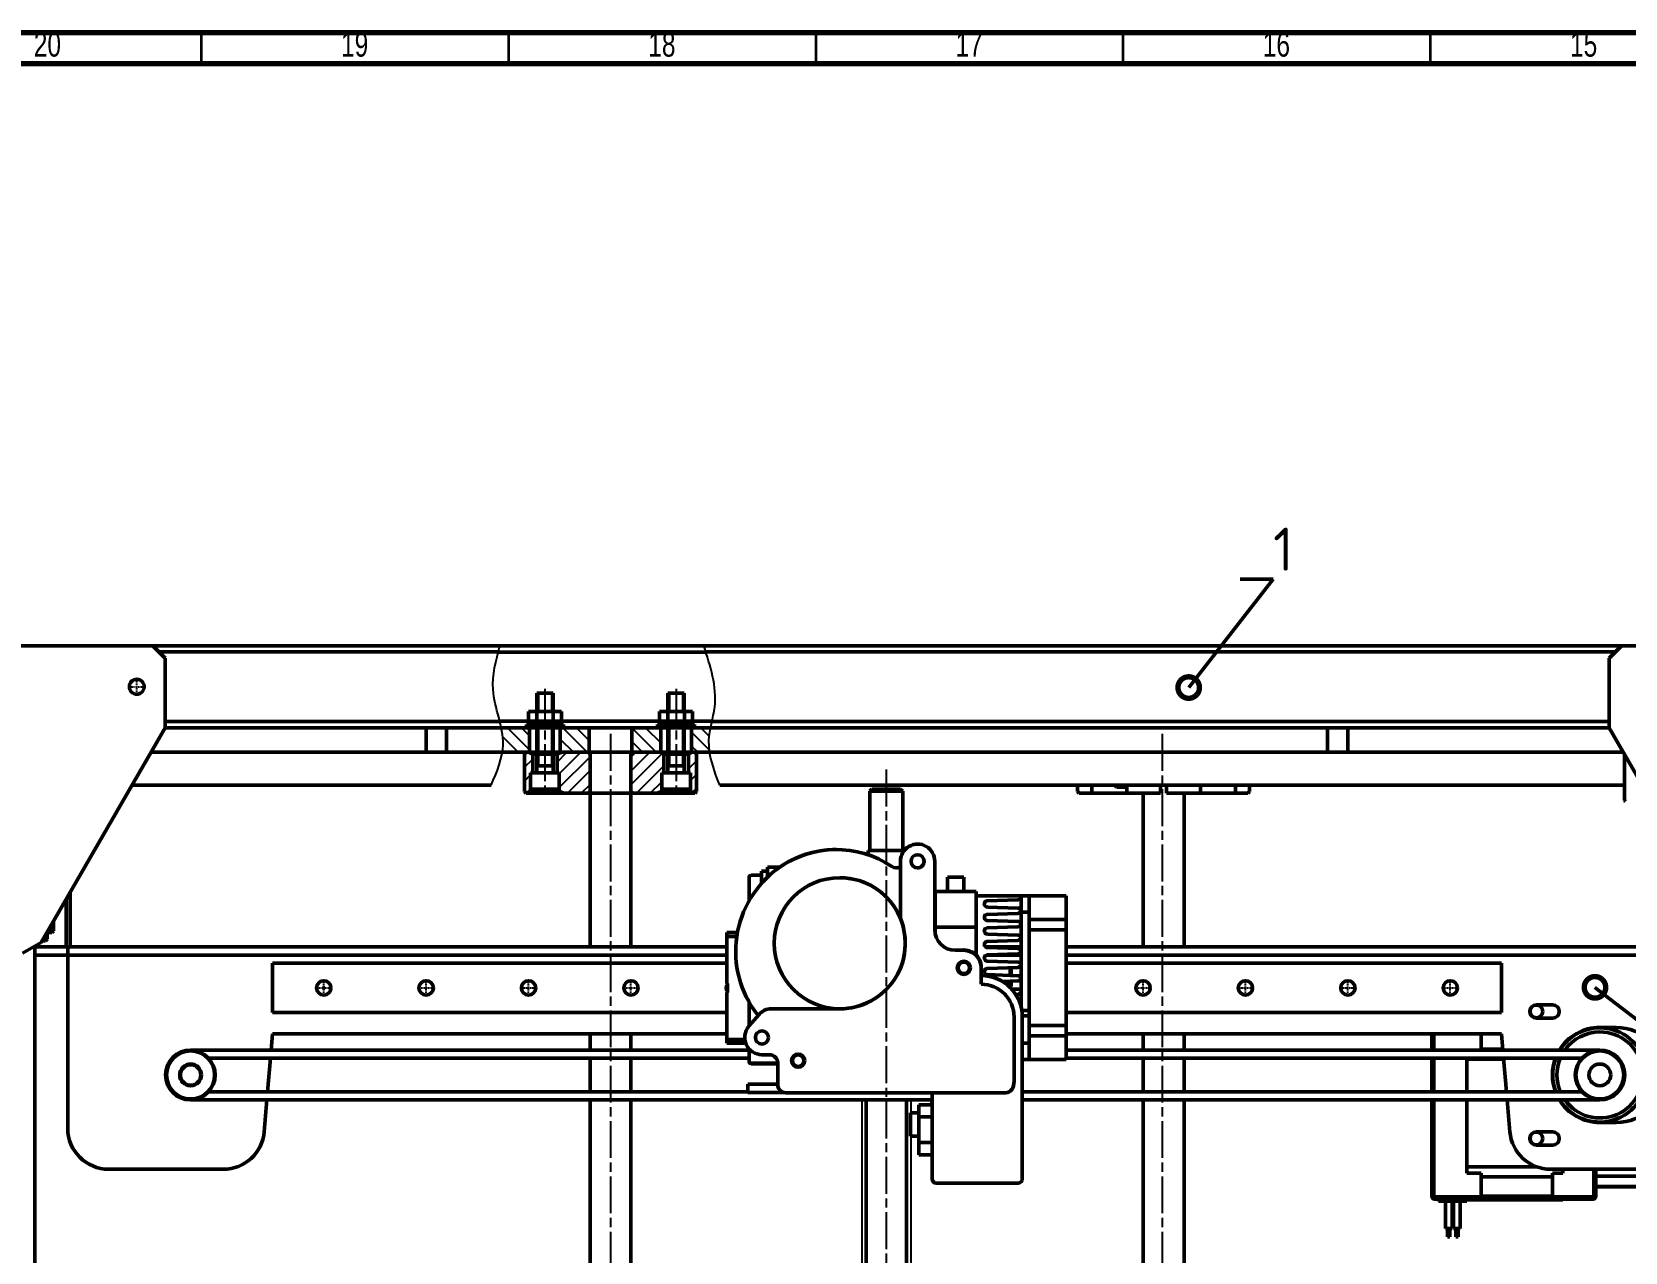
# Model space of a CAD drawing. Header units: millimetres. Extents: x -1615 to 4166, y 5 to 3174.
# Drawn here: x 221.9 to 481.2, y 2192.7 to 2391.3 of the extents above; entities that cross this region are included whole.
import ezdxf
from ezdxf import colors
from ezdxf.entities.mleader import LeaderData, LeaderLine
from ezdxf.math import Vec2, Vec3

# ---------------------------------------------------------------- set-up
doc = ezdxf.new("R2010")
doc.units = ezdxf.units.MM
doc.header["$LTSCALE"] = 0.25
doc.header["$PDSIZE"] = -1
for name, pattern in [('ACAD_ISO08W100', [36, 24, -3, 6, -3]), ('AM_ISO08W050', [18, 12, -1.5, 3, -1.5]), ('CENTER2', [1.125, 0.75, -0.125, 0.125, -0.125])]:
    doc.linetypes.add(name, pattern=pattern)
doc.layers.get('0').update_dxf_attribs({"lineweight": 50})
for name, color, linetype, lineweight in [('AM_7', 4, 'AM_ISO08W050', 25), ('duong tam', 2, 'ACAD_ISO08W100', 25), ('Hatch', 5, 'Continuous', 25), ('Net dam', 7, 'Continuous', 50), ('net manh', 3, 'Continuous', 25)]:
    doc.layers.add(name, color=color, linetype=linetype, lineweight=lineweight)
doc.styles.add('SLDTEXTSTYLE1', font='TXT', dxfattribs={"width": 0.75})
doc.styles.add('tieng viet', font='')
doc.styles.get('tieng viet').set_extended_font_data('TCVN 7284')

# ---------------------------------------------------------------- blocks, each defined once
blk = doc.blocks.new('_DotSmall')
at = {"color": 0, "linetype": 'ByBlock', "const_width": 0.5}
blk.add_lwpolyline([(-0.0625, 0, 1), (0.0625, 0, 1)], format="xyb", close=True, dxfattribs=at)
blk = doc.blocks.new('*U1199')
at = {"layer": 'AM_7', "color": 0, "linetype": 'CENTER2', "transparency": 16777216}
for p, q in [((-1.29, 0), (-0.23, 0)), ((0, 0.23), (0, 1.29)), ((0.23, 0), (1.29, 0)), ((0, -1.29), (0, -0.23))]:
    blk.add_line(p, q, dxfattribs=at)
at = {"layer": 'AM_7', "color": 0, "linetype": 'Continuous', "transparency": 16777216}
for p, q in [((-0.12, 0), (0.12, 0)), ((0, -0.12), (0, 0.12))]:
    blk.add_line(p, q, dxfattribs=at)
blk = doc.blocks.new('*U1200')
at = {"layer": 'AM_7', "color": 0, "linetype": 'CENTER2', "transparency": 16777216}
for p, q in [((-1.29, 0), (-0.23, 0)), ((0, 0.23), (0, 1.29)), ((0.23, 0), (1.29, 0)), ((0, -1.29), (0, -0.23))]:
    blk.add_line(p, q, dxfattribs=at)
at = {"layer": 'AM_7', "color": 0, "linetype": 'Continuous', "transparency": 16777216}
for p, q in [((-0.12, 0), (0.12, 0)), ((0, -0.12), (0, 0.12))]:
    blk.add_line(p, q, dxfattribs=at)
blk = doc.blocks.new('*U1201')
at = {"layer": 'AM_7', "color": 0, "linetype": 'CENTER2', "transparency": 16777216}
for p, q in [((-1.29, 0), (-0.23, 0)), ((0, 0.23), (0, 1.29)), ((0.23, 0), (1.29, 0)), ((0, -1.29), (0, -0.23))]:
    blk.add_line(p, q, dxfattribs=at)
at = {"layer": 'AM_7', "color": 0, "linetype": 'Continuous', "transparency": 16777216}
for p, q in [((-0.12, 0), (0.12, 0)), ((0, -0.12), (0, 0.12))]:
    blk.add_line(p, q, dxfattribs=at)
blk = doc.blocks.new('*U1202')
at = {"layer": 'AM_7', "color": 0, "linetype": 'CENTER2', "transparency": 16777216}
for p, q in [((-1.29, 0), (-0.23, 0)), ((0, 0.23), (0, 1.29)), ((0.23, 0), (1.29, 0)), ((0, -1.29), (0, -0.23))]:
    blk.add_line(p, q, dxfattribs=at)
at = {"layer": 'AM_7', "color": 0, "linetype": 'Continuous', "transparency": 16777216}
for p, q in [((-0.12, 0), (0.12, 0)), ((0, -0.12), (0, 0.12))]:
    blk.add_line(p, q, dxfattribs=at)
blk = doc.blocks.new('*U1203')
at = {"layer": 'AM_7', "color": 0, "linetype": 'CENTER2', "transparency": 16777216}
for p, q in [((-1.29, 0), (-0.23, 0)), ((0, 0.23), (0, 1.29)), ((0.23, 0), (1.29, 0)), ((0, -1.29), (0, -0.23))]:
    blk.add_line(p, q, dxfattribs=at)
at = {"layer": 'AM_7', "color": 0, "linetype": 'Continuous', "transparency": 16777216}
for p, q in [((-0.12, 0), (0.12, 0)), ((0, -0.12), (0, 0.12))]:
    blk.add_line(p, q, dxfattribs=at)
blk = doc.blocks.new('*U1204')
at = {"layer": 'AM_7', "color": 0, "linetype": 'CENTER2', "transparency": 16777216}
for p, q in [((-1.29, 0), (-0.23, 0)), ((0, 0.23), (0, 1.29)), ((0.23, 0), (1.29, 0)), ((0, -1.29), (0, -0.23))]:
    blk.add_line(p, q, dxfattribs=at)
at = {"layer": 'AM_7', "color": 0, "linetype": 'Continuous', "transparency": 16777216}
for p, q in [((-0.12, 0), (0.12, 0)), ((0, -0.12), (0, 0.12))]:
    blk.add_line(p, q, dxfattribs=at)
blk = doc.blocks.new('*U1205')
at = {"layer": 'AM_7', "color": 0, "linetype": 'CENTER2', "transparency": 16777216}
for p, q in [((-1.29, 0), (-0.23, 0)), ((0, 0.23), (0, 1.29)), ((0.23, 0), (1.29, 0)), ((0, -1.29), (0, -0.23))]:
    blk.add_line(p, q, dxfattribs=at)
at = {"layer": 'AM_7', "color": 0, "linetype": 'Continuous', "transparency": 16777216}
for p, q in [((-0.12, 0), (0.12, 0)), ((0, -0.12), (0, 0.12))]:
    blk.add_line(p, q, dxfattribs=at)
blk = doc.blocks.new('*U1206')
at = {"layer": 'AM_7', "color": 0, "linetype": 'CENTER2', "transparency": 16777216}
for p, q in [((-1.29, 0), (-0.23, 0)), ((0, 0.23), (0, 1.29)), ((0.23, 0), (1.29, 0)), ((0, -1.29), (0, -0.23))]:
    blk.add_line(p, q, dxfattribs=at)
at = {"layer": 'AM_7', "color": 0, "linetype": 'Continuous', "transparency": 16777216}
for p, q in [((-0.12, 0), (0.12, 0)), ((0, -0.12), (0, 0.12))]:
    blk.add_line(p, q, dxfattribs=at)
blk = doc.blocks.new('*U1209')
at = {"layer": 'AM_7', "color": 0, "linetype": 'CENTER2', "transparency": 16777216}
for p, q in [((-1.33, 0), (-0.24, 0)), ((0, 0.24), (0, 1.33)), ((0.24, 0), (1.33, 0)), ((0, -1.33), (0, -0.24))]:
    blk.add_line(p, q, dxfattribs=at)
at = {"layer": 'AM_7', "color": 0, "linetype": 'Continuous', "transparency": 16777216}
for p, q in [((-0.12, 0), (0.12, 0)), ((0, -0.12), (0, 0.12))]:
    blk.add_line(p, q, dxfattribs=at)

msp = doc.modelspace()

# ---------------------------------------------------------------- hatches: boundary and pattern name
at = {"layer": 'Hatch'}
h = msp.add_hatch(dxfattribs=at)
h.set_pattern_fill('ANSI31', color=256, scale=0.5, angle=90)
edge = h.paths.add_edge_path()
edge.add_line((302.891, 2278.034), (298.276, 2278.034))
edge.add_spline(control_points=[(298.276, 2278.034), (298.468, 2277.111), (298.653, 2275.772), (298.519, 2274.448), (298.452, 2274.034)], knot_values=[5.5729546, 5.5729546, 5.5729546, 5.5729546, 8.3941471, 9.6826709, 9.6826709, 9.6826709, 9.6826709], degree=3, periodic=0)
edge.add_line((298.452, 2274.034), (302.891, 2274.034))
edge.add_line((302.891, 2274.034), (302.891, 2278.034))
h.paths.add_polyline_path([(312.608, 2278.034), (307.891, 2278.034), (307.891, 2274.034), (312.608, 2274.034)])
h.paths.add_polyline_path([(324.225, 2278.034), (319.508, 2278.034), (319.508, 2274.034), (324.225, 2274.034)])
edge = h.paths.add_edge_path()
edge.add_spline(control_points=[(332.193, 2274.034), (332.097, 2274.663), (332.004, 2275.992), (332.22, 2277.33), (332.361, 2278.034)], knot_values=[5.5010629, 5.5010629, 5.5010629, 5.5010629, 7.4395897, 9.5812497, 9.5812497, 9.5812497, 9.5812497], degree=3, periodic=0)
edge.add_line((332.361, 2278.034), (329.225, 2278.034))
edge.add_line((329.225, 2278.034), (329.225, 2274.034))
edge.add_line((329.225, 2274.034), (332.193, 2274.034))
h = msp.add_hatch(dxfattribs=at)
h.set_pattern_fill('ANSI31', color=256, scale=0.5, angle=180)
h.set_pattern_definition([(225, (632.1162, 4541.4004), (1.122532, -1.122532), [])])
h.paths.add_polyline_path([(319.391, 2267.634), (319.658, 2267.367), (323.725, 2267.367), (324.391, 2267.692), (324.391, 2270.7), (324.725, 2270.7), (324.725, 2273.708), (324.058, 2274.034), (319.658, 2274.034), (319.391, 2273.767)])
h.paths.add_polyline_path([(328.725, 2270.7), (329.058, 2270.7), (329.058, 2267.692), (329.725, 2267.367), (329.791, 2267.367), (330.058, 2267.634), (330.058, 2273.767), (329.791, 2274.034), (329.391, 2274.034), (328.725, 2273.708)])
h.paths.add_polyline_path([(307.391, 2270.7), (307.725, 2270.7), (307.725, 2267.692), (308.391, 2267.367), (312.458, 2267.367), (312.725, 2267.634), (312.725, 2273.767), (312.458, 2274.034), (308.058, 2274.034), (307.391, 2273.708)])
h.paths.add_polyline_path([(302.058, 2267.634), (302.325, 2267.367), (302.391, 2267.367), (303.058, 2267.692), (303.058, 2270.7), (303.391, 2270.7), (303.391, 2273.708), (302.725, 2274.034), (302.325, 2274.034), (302.058, 2273.767)])

# ---------------------------------------------------------------- linework, layer by layer
at = {"color": 7, "linetype": 'Continuous', "lineweight": 70}
for p, q in [((15.001, 2391.131), (1184.001, 2391.131)), ((20.001, 2386.131), (1179.001, 2386.131))]:
    msp.add_line(p, q, dxfattribs=at)
at = {"color": 7, "linetype": 'Continuous', "lineweight": 35}
for p, q in [((249.501, 2386.131), (249.501, 2391.131)), ((299.501, 2386.131), (299.501, 2391.131)), ((349.501, 2386.131), (349.501, 2391.131)), ((399.501, 2386.131), (399.501, 2391.131)), ((449.501, 2386.131), (449.501, 2391.131))]:
    msp.add_line(p, q, dxfattribs=at)
at = {"color": 7, "linetype": 'Continuous', "lineweight": 25}
for p, q in [((306.725, 2278.034), (304.058, 2278.034)), ((304.058, 2271.767), (304.058, 2273.1)), ((306.725, 2271.867), (304.058, 2271.867)), ((306.725, 2273.1), (306.725, 2271.767)), ((303.058, 2270.7), (303.891, 2270.7)), ((306.891, 2270.7), (303.891, 2270.7)), ((325.225, 2270.7), (328.225, 2270.7)), ((329.058, 2270.7), (328.225, 2270.7))]:
    msp.add_line(p, q, dxfattribs=at)
at = {"layer": 'duong tam'}
for p, q in [((305.391, 2284.358), (305.391, 2266.758)), ((326.725, 2284.358), (326.725, 2266.758)), ((316.058, 2277.034), (316.058, 2079.034)), ((405.817, 2277.034), (405.817, 2079.034)), ((360.938, 2271.214), (360.938, 2078.854))]:
    msp.add_line(p, q, dxfattribs=at)
at = {"layer": 'Net dam'}
for p, q in [((241.561, 2291.367), (211.058, 2291.367)), ((243.561, 2289.367), (241.561, 2291.367)), ((298.053, 2291.367), (241.561, 2291.367)), ((297.787, 2290.367), (242.561, 2290.367)), ((297.77, 2290.3), (331.591, 2290.3)), ((298.053, 2291.367), (331.248, 2291.367)), ((480.555, 2291.367), (331.248, 2291.367)), ((479.555, 2290.367), (331.57, 2290.367)), ((480.555, 2291.367), (478.555, 2289.367)), ((480.555, 2291.367), (511.058, 2291.367)), ((243.561, 2278.034), (243.561, 2289.367)), ((478.555, 2278.034), (478.555, 2289.367)), ((304.058, 2280.703), (304.058, 2283.637)), ((304.058, 2283.637), (306.725, 2283.637)), ((306.725, 2280.703), (306.725, 2283.637)), ((325.391, 2280.703), (325.391, 2283.637)), ((328.058, 2283.637), (325.391, 2283.637)), ((328.058, 2280.703), (328.058, 2283.637)), ((298.029, 2279.1), (332.588, 2279.1)), ((302.696, 2280.7), (308.086, 2280.7)), ((302.696, 2280.7), (302.696, 2278.567)), ((304.044, 2280.7), (304.044, 2278.567)), ((306.739, 2280.7), (306.739, 2278.567)), ((308.086, 2280.7), (308.086, 2278.567)), ((308.086, 2280.28), (308.086, 2278.987)), ((329.42, 2280.7), (324.03, 2280.7)), ((324.03, 2280.7), (324.03, 2278.567)), ((324.03, 2280.28), (324.03, 2278.987)), ((325.377, 2280.7), (325.377, 2278.567)), ((328.072, 2280.7), (328.072, 2278.567)), ((329.42, 2280.7), (329.42, 2278.567)), ((223.391, 2243.099), (243.561, 2278.034)), ((298.046, 2279.034), (243.561, 2279.034)), ((298.276, 2278.034), (243.561, 2278.034)), ((286.058, 2274.034), (286.058, 2278.034)), ((289.391, 2278.034), (289.391, 2274.034)), ((302.891, 2278.034), (298.276, 2278.034)), ((302.391, 2278.567), (308.391, 2278.567)), ((302.391, 2278.034), (302.391, 2278.567)), ((302.891, 2278.034), (302.891, 2274.034)), ((302.891, 2278.034), (307.891, 2278.034)), ((303.425, 2278.567), (307.358, 2278.567)), ((304.058, 2270.7), (304.058, 2278.034)), ((306.725, 2270.7), (306.725, 2278.034)), ((307.891, 2274.034), (307.891, 2278.034)), ((312.608, 2278.034), (307.891, 2278.034)), ((308.391, 2278.034), (308.391, 2278.567)), ((312.608, 2278.034), (312.608, 2274.034)), ((312.608, 2278.034), (313.716, 2278.034)), ((313.716, 2278.034), (318.4, 2278.034)), ((318.4, 2278.034), (319.508, 2278.034)), ((319.508, 2274.034), (319.508, 2278.034)), ((324.225, 2278.034), (319.508, 2278.034)), ((329.725, 2278.567), (323.725, 2278.567)), ((323.725, 2278.034), (323.725, 2278.567)), ((324.225, 2278.034), (324.225, 2274.034)), ((324.225, 2278.034), (329.225, 2278.034)), ((328.691, 2278.567), (324.758, 2278.567)), ((325.391, 2270.7), (325.391, 2278.034)), ((328.058, 2270.7), (328.058, 2278.034)), ((329.225, 2274.034), (329.225, 2278.034)), ((332.361, 2278.034), (329.225, 2278.034)), ((329.725, 2278.034), (329.725, 2278.567)), ((478.555, 2278.034), (332.361, 2278.034)), ((478.555, 2279.034), (332.573, 2279.034)), ((432.725, 2274.034), (432.725, 2278.034)), ((436.058, 2278.034), (436.058, 2274.034)), ((498.725, 2243.099), (478.555, 2278.034)), ((298.452, 2274.034), (241.252, 2274.034)), ((289.391, 2274.034), (286.058, 2274.034)), ((298.452, 2274.034), (289.391, 2274.034)), ((302.891, 2274.034), (298.452, 2274.034)), ((302.058, 2273.767), (302.325, 2274.034)), ((302.725, 2274.034), (302.325, 2274.034)), ((302.725, 2274.034), (303.391, 2273.708)), ((302.725, 2274.034), (308.058, 2274.034)), ((307.391, 2273.708), (308.058, 2274.034)), ((312.458, 2274.034), (308.058, 2274.034)), ((312.458, 2274.034), (312.725, 2273.767)), ((312.458, 2274.034), (312.725, 2274.034)), ((312.725, 2274.034), (312.725, 2242.367)), ((312.725, 2274.034), (319.391, 2274.034)), ((319.391, 2242.367), (319.391, 2274.034)), ((319.391, 2273.767), (319.658, 2274.034)), ((319.391, 2274.034), (319.658, 2274.034)), ((324.058, 2274.034), (319.658, 2274.034)), ((324.058, 2274.034), (324.725, 2273.708)), ((324.058, 2274.034), (329.391, 2274.034)), ((328.725, 2273.708), (329.391, 2274.034)), ((332.193, 2274.034), (329.225, 2274.034)), ((329.791, 2274.034), (329.391, 2274.034)), ((329.791, 2274.034), (330.058, 2273.767)), ((480.865, 2274.034), (332.193, 2274.034)), ((400.325, 2274.034), (332.193, 2274.034)), ((400.325, 2274.034), (405.558, 2274.034)), ((406.558, 2274.034), (405.558, 2274.034)), ((406.558, 2274.034), (411.791, 2274.034)), ((432.725, 2274.034), (411.791, 2274.034)), ((436.058, 2274.034), (432.725, 2274.034)), ((302.058, 2267.634), (302.058, 2273.767)), ((303.391, 2270.7), (303.391, 2273.708)), ((307.391, 2273.708), (303.391, 2273.708)), ((304.058, 2271.856), (306.725, 2271.856)), ((306.725, 2273.708), (307.391, 2273.708)), ((307.391, 2273.708), (307.391, 2270.7)), ((307.391, 2270.7), (307.391, 2273.708)), ((312.725, 2267.634), (312.725, 2273.767)), ((319.391, 2273.767), (319.391, 2267.634)), ((324.725, 2270.7), (324.725, 2273.708)), ((328.725, 2273.708), (324.725, 2273.708)), ((328.058, 2271.856), (325.391, 2271.856)), ((328.725, 2273.708), (328.725, 2270.7)), ((330.058, 2273.767), (330.058, 2267.634)), ((481.058, 2273.698), (481.058, 2266.2)), ((303.058, 2270.7), (303.391, 2270.7)), ((303.058, 2267.692), (303.058, 2270.7)), ((303.391, 2270.7), (303.058, 2270.7)), ((307.725, 2270.7), (303.058, 2270.7)), ((303.058, 2268.3), (303.058, 2270.7)), ((307.725, 2270.7), (303.058, 2270.7)), ((303.391, 2270.7), (307.391, 2270.7)), ((304.058, 2270.7), (303.391, 2270.7)), ((303.891, 2270.7), (306.891, 2270.7)), ((306.438, 2270.7), (304.344, 2270.7)), ((307.391, 2270.7), (306.725, 2270.7)), ((307.391, 2270.7), (307.725, 2270.7)), ((307.725, 2270.7), (307.391, 2270.7)), ((307.725, 2270.7), (307.725, 2267.692)), ((307.725, 2268.3), (307.725, 2270.7)), ((324.391, 2270.7), (324.725, 2270.7)), ((324.391, 2267.692), (324.391, 2270.7)), ((324.725, 2270.7), (324.391, 2270.7)), ((324.391, 2270.7), (324.725, 2270.7)), ((324.391, 2270.7), (329.058, 2270.7)), ((324.391, 2268.3), (324.391, 2270.7)), ((324.391, 2270.7), (329.058, 2270.7)), ((324.725, 2270.7), (328.725, 2270.7)), ((328.725, 2270.7), (324.725, 2270.7)), ((324.725, 2270.7), (325.391, 2270.7)), ((328.225, 2270.7), (325.225, 2270.7)), ((325.678, 2270.7), (327.772, 2270.7)), ((328.058, 2270.7), (328.725, 2270.7)), ((328.725, 2270.7), (329.058, 2270.7)), ((329.058, 2270.7), (328.725, 2270.7)), ((328.725, 2270.7), (329.058, 2270.7)), ((329.058, 2270.7), (329.058, 2267.692)), ((329.058, 2268.3), (329.058, 2270.7)), ((238.172, 2268.7), (296.625, 2268.7)), ((302.325, 2267.367), (302.058, 2267.634)), ((302.391, 2267.367), (302.325, 2267.367)), ((303.058, 2267.692), (302.391, 2267.367)), ((307.891, 2267.367), (302.391, 2267.367)), ((303.058, 2267.692), (307.725, 2267.692)), ((303.325, 2268.034), (307.458, 2268.034)), ((308.391, 2267.367), (307.725, 2267.692)), ((307.891, 2267.367), (312.608, 2267.367)), ((312.458, 2267.367), (308.391, 2267.367)), ((312.725, 2267.634), (312.458, 2267.367)), ((312.725, 2267.367), (312.608, 2267.367)), ((312.725, 2267.367), (319.391, 2267.367)), ((319.658, 2267.367), (319.391, 2267.634)), ((319.508, 2267.367), (319.391, 2267.367)), ((319.508, 2267.367), (324.225, 2267.367)), ((323.725, 2267.367), (319.658, 2267.367)), ((324.391, 2267.692), (323.725, 2267.367)), ((329.725, 2267.367), (324.225, 2267.367)), ((324.391, 2267.692), (329.058, 2267.692)), ((328.791, 2268.034), (324.658, 2268.034)), ((329.725, 2267.367), (329.058, 2267.692)), ((329.791, 2267.367), (329.725, 2267.367)), ((330.058, 2267.634), (329.791, 2267.367)), ((333.842, 2268.7), (481.058, 2268.7)), ((358.604, 2268.034), (358.271, 2267.7)), ((358.604, 2268.034), (358.271, 2267.7)), ((358.271, 2267.7), (358.271, 2258.2)), ((363.604, 2267.7), (358.271, 2267.7)), ((358.271, 2267.7), (358.271, 2258.2)), ((363.604, 2267.7), (358.271, 2267.7)), ((358.604, 2268.034), (363.271, 2268.034)), ((358.604, 2268.034), (363.271, 2268.034)), ((363.604, 2267.7), (363.271, 2268.034)), ((363.604, 2267.7), (363.271, 2268.034)), ((363.604, 2258.2), (363.604, 2267.7)), ((363.604, 2258.2), (363.604, 2267.7)), ((392.058, 2268.7), (392.058, 2267.634)), ((392.058, 2267.634), (392.325, 2267.367)), ((394.454, 2267.367), (392.325, 2267.367)), ((394.372, 2267.367), (394.372, 2268.7)), ((400.058, 2267.367), (394.454, 2267.367)), ((398.191, 2268.634), (398.191, 2268.7)), ((398.458, 2268.7), (398.458, 2268.367)), ((398.458, 2268.367), (400.058, 2268.367)), ((400.058, 2267.367), (400.058, 2268.7)), ((405.558, 2267.367), (400.058, 2267.367)), ((402.725, 2267.367), (402.725, 2242.367)), ((405.558, 2268.7), (405.558, 2267.367)), ((406.558, 2267.367), (406.558, 2268.7)), ((412.058, 2267.367), (406.558, 2267.367)), ((409.391, 2242.367), (409.391, 2267.367)), ((412.058, 2268.7), (412.058, 2267.367)), ((417.663, 2267.367), (412.058, 2267.367)), ((419.791, 2267.367), (417.663, 2267.367)), ((417.744, 2267.367), (417.744, 2268.7)), ((419.791, 2267.367), (420.058, 2267.634)), ((420.058, 2267.634), (420.058, 2268.7)), ((481.058, 2266.2), (481.225, 2266.034)), ((366.031, 2259.1), (366.031, 2259.1)), ((352.816, 2258.214), (352.815, 2258.214)), ((357.965, 2258.034), (357.965, 2257.372)), ((357.965, 2258.034), (363.771, 2258.034)), ((357.965, 2257.819), (357.965, 2257.656)), ((363.231, 2256.301), (363.231, 2247.019)), ((363.232, 2247.019), (363.232, 2256.301)), ((363.771, 2258.034), (363.771, 2257.953)), ((368.831, 2256.301), (368.831, 2245.15)), ((338.61, 2251.034), (338.61, 2253.7)), ((338.943, 2254.034), (340.61, 2254.034)), ((340.61, 2254.7), (340.61, 2252.673)), ((341.61, 2254.7), (340.61, 2254.7)), ((340.61, 2253.7), (340.61, 2252.673)), ((343.65, 2255.367), (341.61, 2255.367)), ((341.61, 2255.367), (341.61, 2254.7)), ((341.61, 2253.711), (341.61, 2254.7)), ((343.386, 2255.181), (343.385, 2255.181)), ((370.876, 2253.7), (370.876, 2251.367)), ((373.543, 2253.7), (370.876, 2253.7)), ((373.543, 2251.367), (373.543, 2253.7)), ((227.78, 2250.7), (228.122, 2250.7)), ((228.122, 2251.293), (228.122, 2250.7)), ((228.122, 2250.7), (228.122, 2242.367)), ((338.61, 2249.873), (338.61, 2251.034)), ((368.876, 2251.167), (368.831, 2251.167)), ((375.543, 2251.367), (368.876, 2251.367)), ((368.876, 2251.054), (368.876, 2251.367)), ((368.876, 2251.054), (368.876, 2248.167)), ((375.543, 2250.7), (375.543, 2251.367)), ((382.743, 2250.7), (375.543, 2250.7)), ((375.543, 2249.808), (375.543, 2250.7)), ((384.205, 2250.7), (382.872, 2250.7)), ((382.872, 2250.601), (382.872, 2250.7)), ((390.205, 2250.7), (384.205, 2250.7)), ((384.205, 2248.034), (384.205, 2250.7)), ((390.205, 2246.852), (390.205, 2250.7)), ((227.455, 2242.367), (227.455, 2250.138)), ((368.876, 2248.167), (368.831, 2248.167)), ((368.876, 2248.167), (368.876, 2244.602)), ((375.543, 2245.604), (375.543, 2249.808)), ((377.378, 2249.86), (382.342, 2250.034)), ((382.349, 2248.687), (377.385, 2248.86)), ((382.872, 2248.034), (382.872, 2250.5)), ((382.872, 2248.034), (384.205, 2248.034)), ((382.872, 2232.627), (382.872, 2248.034)), ((384.205, 2247.7), (384.205, 2248.034)), ((225.125, 2244.7), (225.125, 2246.101)), ((225.391, 2246.563), (225.391, 2244.967)), ((363.231, 2247.019), (363.232, 2247.019)), ((368.876, 2245.604), (375.543, 2245.604)), ((375.543, 2241.069), (375.543, 2245.592)), ((377.378, 2247.66), (382.342, 2247.834)), ((377.378, 2245.46), (382.342, 2245.634)), ((382.349, 2246.487), (377.385, 2246.66)), ((384.205, 2232.04), (384.205, 2247.7)), ((384.205, 2246.852), (390.205, 2246.852)), ((390.205, 2245.163), (390.205, 2246.852)), ((220.391, 2241.367), (223.391, 2243.099)), ((224.131, 2243.367), (223.546, 2243.367)), ((223.696, 2243.627), (224.391, 2243.627)), ((224.131, 2243.367), (224.391, 2243.627)), ((225.125, 2244.7), (224.316, 2244.7)), ((224.391, 2243.627), (224.391, 2244.7)), ((225.391, 2244.967), (225.125, 2244.7)), ((334.971, 2244.7), (336.716, 2244.7)), ((334.971, 2244.7), (334.971, 2244.08)), ((336.612, 2244.08), (334.971, 2244.08)), ((334.971, 2244.08), (334.971, 2236.429)), ((377.378, 2243.26), (382.342, 2243.434)), ((382.349, 2244.287), (377.385, 2244.46)), ((390.205, 2245.163), (384.205, 2245.163)), ((390.205, 2245.163), (390.205, 2244.313)), ((390.205, 2230.421), (390.205, 2244.313)), ((222.391, 2078.034), (222.391, 2242.522)), ((222.391, 2242.367), (227.455, 2242.367)), ((227.725, 2242.367), (222.391, 2242.367)), ((227.725, 2241.034), (222.391, 2241.034)), ((228.122, 2242.367), (227.725, 2242.367)), ((227.725, 2241.034), (227.725, 2242.367)), ((227.725, 2212.869), (227.725, 2241.034)), ((227.725, 2241.034), (334.971, 2241.034)), ((228.122, 2242.367), (334.971, 2242.367)), ((372.164, 2241.817), (373.548, 2241.817)), ((373.548, 2241.884), (373.548, 2241.884)), ((377.068, 2242.367), (382.872, 2242.367)), ((377.215, 2241.034), (382.872, 2241.034)), ((377.378, 2241.06), (382.342, 2241.234)), ((382.349, 2242.087), (377.385, 2242.26)), ((390.205, 2242.367), (494.058, 2242.367)), ((390.205, 2241.034), (494.391, 2241.034)), ((261.058, 2239.7), (334.971, 2239.7)), ((261.058, 2239.5), (261.058, 2239.7)), ((261.058, 2231.9), (261.058, 2239.5)), ((376.399, 2238.998), (376.399, 2239.034)), ((376.399, 2236.3), (376.399, 2238.967)), ((377.378, 2238.86), (382.342, 2239.034)), ((382.349, 2239.887), (377.385, 2240.06)), ((382.349, 2237.687), (377.385, 2237.86)), ((381.076, 2237.731), (381.076, 2238.989)), ((381.276, 2238.834), (381.119, 2238.991)), ((381.276, 2237.724), (381.276, 2238.834)), ((382.792, 2239.7), (382.872, 2239.7)), ((382.872, 2239.5), (382.872, 2239.5)), ((390.205, 2239.7), (461.058, 2239.7)), ((461.058, 2239.7), (461.058, 2239.5)), ((461.058, 2239.5), (461.058, 2231.9)), ((335.104, 2236.429), (334.971, 2236.429)), ((334.971, 2236.123), (334.971, 2235.277)), ((335.104, 2234.971), (335.104, 2236.429)), ((379.835, 2236.746), (382.342, 2236.834)), ((380.808, 2236.034), (381.076, 2236.034)), ((381.076, 2236.034), (381.076, 2236.789)), ((381.076, 2236.034), (381.21, 2236.034)), ((381.276, 2236.1), (381.276, 2236.796)), ((382.349, 2235.487), (381.327, 2235.523)), ((334.971, 2234.971), (334.971, 2227.321)), ((334.971, 2234.971), (335.104, 2234.971)), ((338.61, 2229.502), (338.61, 2233.394)), ((382.017, 2234.622), (382.342, 2234.634)), ((466.725, 2232.936), (469.391, 2232.936)), ((261.058, 2231.7), (261.058, 2231.9)), ((334.971, 2231.7), (261.058, 2231.7)), ((338.577, 2229.464), (340.225, 2231.375)), ((340.225, 2231.375), (338.577, 2229.464)), ((339.936, 2231.407), (339.937, 2231.407)), ((340.07, 2231.196), (339.936, 2231.407)), ((339.937, 2231.407), (340.071, 2231.196)), ((340.225, 2231.375), (340.225, 2231.375)), ((342.245, 2232.3), (353.365, 2232.3)), ((342.245, 2232.3), (342.245, 2232.3)), ((381.732, 2230.967), (381.732, 2221.186)), ((382.989, 2232.04), (384.205, 2232.04)), ((384.205, 2231.142), (383.064, 2231.142)), ((383.065, 2231.034), (383.065, 2214.555)), ((384.205, 2232.127), (384.205, 2231.142)), ((384.205, 2227.034), (384.205, 2231.142)), ((461.058, 2231.7), (390.205, 2231.7)), ((390.205, 2230.421), (390.205, 2229.571)), ((461.058, 2231.9), (461.058, 2231.7)), ((466.725, 2230.802), (469.391, 2230.802)), ((260.836, 2225.597), (261.058, 2228.202)), ((261.058, 2228.202), (334.971, 2228.202)), ((312.725, 2228.202), (312.725, 2225.597)), ((319.391, 2225.597), (319.391, 2228.202)), ((334.971, 2227.321), (337.916, 2227.321)), ((334.971, 2227.321), (334.971, 2226.7)), ((338.577, 2229.464), (338.577, 2229.464)), ((390.205, 2229.571), (384.205, 2229.571)), ((384.205, 2227.882), (390.205, 2227.882)), ((390.205, 2227.882), (390.205, 2229.571)), ((390.205, 2228.202), (461.058, 2228.202)), ((390.205, 2224.034), (390.205, 2227.882)), ((402.725, 2228.202), (402.725, 2225.597)), ((409.391, 2225.597), (409.391, 2228.202)), ((449.725, 2226.965), (449.725, 2228.202)), ((450.058, 2228.202), (450.058, 2227.201)), ((457.725, 2227.201), (457.725, 2228.202)), ((461.281, 2225.597), (461.058, 2228.202)), ((479.725, 2229.269), (477.058, 2229.269)), ((247.725, 2225.597), (338.61, 2225.597)), ((247.725, 2225.597), (247.725, 2225.536)), ((338.059, 2226.7), (334.971, 2226.7)), ((338.61, 2223.7), (338.61, 2225.77)), ((341.933, 2224.836), (340.698, 2224.836)), ((340.698, 2224.836), (340.698, 2224.836)), ((383.065, 2226.7), (384.205, 2226.7)), ((384.205, 2227.034), (384.205, 2226.7)), ((384.205, 2224.034), (384.205, 2226.7)), ((390.205, 2225.597), (477.058, 2225.597)), ((449.725, 2226.258), (449.725, 2226.965)), ((449.725, 2225.597), (449.725, 2226.258)), ((450.058, 2226.258), (449.725, 2226.258)), ((450.058, 2227.201), (450.058, 2226.258)), ((450.058, 2226.258), (450.058, 2225.597)), ((457.725, 2227.201), (457.725, 2226.258)), ((457.725, 2225.597), (457.725, 2226.258)), ((457.725, 2225.719), (461.27, 2225.719)), ((477.058, 2225.597), (477.058, 2225.536)), ((250.65, 2224.264), (338.61, 2224.264)), ((260.256, 2218.808), (260.722, 2224.264)), ((312.725, 2224.264), (312.725, 2218.808)), ((319.391, 2218.808), (319.391, 2224.264)), ((338.943, 2223.392), (338.943, 2223.464)), ((338.943, 2223.464), (343.266, 2223.464)), ((338.943, 2223.367), (338.943, 2223.392)), ((338.943, 2223.367), (343.266, 2223.367)), ((343.265, 2223.034), (343.266, 2223.077)), ((343.265, 2223.034), (343.266, 2223.034)), ((343.265, 2220.034), (343.265, 2223.034)), ((343.266, 2220.634), (343.266, 2223.502)), ((343.266, 2223.502), (343.266, 2223.502)), ((343.266, 2223.502), (343.266, 2219.967)), ((343.266, 2220.034), (343.266, 2223.034)), ((383.065, 2224.034), (384.205, 2224.034)), ((384.205, 2224.034), (390.205, 2224.034)), ((390.205, 2224.264), (474.133, 2224.264)), ((402.725, 2224.264), (402.725, 2218.808)), ((409.391, 2218.808), (409.391, 2224.264)), ((449.725, 2218.808), (449.725, 2224.264)), ((450.058, 2224.264), (450.058, 2218.808)), ((455.391, 2224.098), (455.391, 2224.264)), ((455.391, 2224.098), (455.391, 2218.808)), ((461.408, 2224.098), (455.391, 2224.098)), ((461.86, 2218.808), (461.394, 2224.264)), ((480.36, 2223.793), (480.36, 2223.793)), ((343.266, 2220.034), (338.399, 2220.034)), ((338.399, 2220.034), (338.399, 2218.7)), ((343.266, 2220.634), (343.266, 2219.967)), ((343.266, 2219.967), (343.266, 2219.967)), ((381.732, 2221.186), (381.732, 2220.519)), ((247.725, 2217.474), (247.725, 2217.536)), ((368.361, 2217.474), (247.725, 2217.474)), ((249.957, 2218.217), (249.958, 2218.217)), ((338.399, 2218.808), (250.65, 2218.808)), ((259.701, 2212.302), (260.142, 2217.474)), ((312.725, 2217.474), (312.725, 2143.547)), ((319.391, 2143.547), (319.391, 2217.474)), ((344.183, 2218.7), (338.399, 2218.7)), ((344.599, 2218.634), (380.398, 2218.634)), ((357.674, 2217.474), (357.673, 2184.213)), ((364.203, 2217.474), (364.203, 2184.213)), ((368.398, 2217.75), (368.361, 2217.738)), ((368.361, 2216.7), (368.361, 2217.738)), ((368.398, 2214.555), (368.398, 2218.634)), ((474.133, 2218.808), (383.065, 2218.808)), ((477.058, 2217.474), (383.065, 2217.474)), ((402.725, 2217.474), (402.725, 2188.213)), ((409.391, 2188.213), (409.391, 2217.474)), ((449.725, 2204.429), (449.725, 2217.474)), ((450.058, 2217.474), (450.058, 2204.429)), ((455.391, 2217.474), (455.391, 2206.589)), ((462.416, 2212.302), (461.974, 2217.474)), ((477.058, 2217.474), (477.058, 2217.536)), ((366.21, 2215.4), (364.876, 2215.4)), ((364.876, 2215.4), (364.876, 2211.6)), ((368.398, 2216.7), (366.21, 2216.7)), ((366.21, 2216.7), (366.21, 2214.7)), ((366.21, 2214.7), (366.21, 2210.567)), ((366.21, 2214.7), (368.398, 2214.7)), ((368.398, 2210.312), (368.398, 2214.555)), ((466.725, 2212.269), (469.391, 2212.269)), ((479.725, 2213.802), (477.058, 2213.802)), ((364.876, 2211.6), (366.21, 2211.6)), ((366.21, 2210.567), (366.21, 2208.567)), ((368.398, 2210.567), (366.21, 2210.567)), ((368.398, 2204.614), (368.398, 2211.162)), ((368.398, 2206.371), (368.398, 2210.312)), ((383.065, 2210.312), (383.065, 2206.371)), ((466.725, 2210.136), (469.391, 2210.136)), ((366.21, 2208.567), (368.398, 2208.567)), ((455.391, 2205.866), (455.391, 2206.589)), ((455.391, 2206.589), (466.819, 2206.589)), ((234.391, 2206.202), (253.058, 2206.202)), ((368.398, 2204.614), (368.398, 2206.371)), ((368.398, 2204.614), (368.398, 2204.614)), ((382.398, 2203.947), (369.065, 2203.947)), ((369.065, 2203.947), (369.065, 2203.947)), ((449.725, 2203.722), (449.725, 2204.429)), ((450.058, 2204.429), (450.058, 2203.487)), ((455.391, 2205.583), (455.391, 2205.866)), ((457.725, 2205.583), (455.391, 2205.583)), ((457.725, 2204.429), (457.725, 2205.583)), ((469.325, 2204.968), (457.725, 2204.968)), ((457.725, 2204.429), (457.725, 2203.487)), ((487.725, 2206.202), (469.058, 2206.202)), ((469.325, 2204.429), (469.325, 2205.583)), ((469.325, 2205.583), (471.058, 2205.583)), ((469.325, 2203.487), (469.325, 2204.429)), ((471.058, 2206.202), (471.058, 2205.866)), ((471.058, 2205.583), (471.058, 2205.866)), ((476.058, 2204.429), (476.058, 2206.202)), ((476.058, 2203.487), (476.058, 2204.429)), ((476.391, 2204.429), (476.058, 2204.429)), ((476.391, 2206.202), (476.391, 2204.429)), ((476.391, 2205.051), (496.391, 2205.051)), ((476.391, 2204.429), (476.391, 2203.722)), ((449.725, 2201.97), (449.725, 2203.722)), ((449.725, 2201.677), (449.725, 2201.97)), ((450.058, 2203.487), (450.058, 2201.734)), ((450.058, 2201.734), (457.725, 2201.734)), ((450.058, 2201.734), (450.058, 2201.344)), ((457.725, 2201.344), (450.058, 2201.344)), ((450.811, 2201.344), (450.811, 2201.011)), ((455.391, 2201.244), (455.391, 2201.344)), ((457.725, 2203.487), (457.725, 2201.734)), ((457.725, 2201.793), (469.325, 2201.793)), ((457.725, 2201.734), (457.725, 2201.344)), ((469.325, 2203.487), (469.325, 2201.734)), ((469.325, 2201.734), (476.058, 2201.734)), ((469.325, 2201.344), (469.325, 2201.734)), ((476.058, 2201.344), (469.325, 2201.344)), ((471.058, 2201.344), (471.058, 2201.244)), ((476.058, 2201.734), (476.058, 2203.487)), ((476.058, 2201.344), (476.058, 2201.734)), ((476.391, 2203.722), (476.391, 2201.97)), ((476.391, 2203.365), (496.391, 2203.365)), ((476.391, 2203.324), (496.391, 2203.324)), ((476.391, 2201.97), (476.391, 2201.677)), ((450.811, 2201.011), (455.391, 2201.011)), ((451.926, 2201.011), (451.926, 2196.544)), ((453.003, 2196.544), (453.003, 2201.011)), ((453.26, 2201.011), (453.26, 2196.544)), ((454.336, 2196.544), (454.336, 2201.011)), ((455.391, 2201.244), (455.391, 2201.011)), ((471.058, 2201.244), (455.391, 2201.244)), ((453.003, 2196.544), (451.926, 2196.544)), ((452.278, 2196.544), (452.278, 2195.211)), ((452.651, 2195.211), (452.651, 2196.544)), ((454.336, 2196.544), (453.26, 2196.544)), ((453.612, 2196.544), (453.612, 2195.211)), ((453.984, 2195.211), (453.984, 2196.544)), ((452.651, 2195.211), (452.278, 2195.211)), ((453.984, 2195.211), (453.612, 2195.211))]:
    msp.add_line(p, q, dxfattribs=at)
at = {"layer": 'Net dam', "flags": 128}
for points in [[(373.548, 2241.884), (373.548, 2241.884), (372.935, 2241.817)], [(382.872, 2232.9), (382.851, 2232.806), (382.836, 2232.765)], [(249.391, 2221.536), (249.265, 2222.173), (249.257, 2222.192)], [(383.065, 2214.555), (383.065, 2213.967), (383.065, 2213.384), (383.065, 2212.813), (383.065, 2212.259), (383.065, 2211.726), (383.065, 2211.221), (383.065, 2210.748), (383.065, 2210.312)], [(383.065, 2206.371), (383.065, 2205.975), (383.065, 2205.625), (383.065, 2205.322), (383.065, 2205.07), (383.065, 2204.872), (383.065, 2204.729), (383.065, 2204.642), (383.065, 2204.365)]]:
    msp.add_lwpolyline(points, dxfattribs=at)
at = {"layer": 'Net dam'}
for centre, radius in [((238.966, 2284.7), 1.212), ((366.031, 2256.3), 1.067), ((353.365, 2242.967), 10.667), ((373.548, 2238.967), 1.067), ((373.548, 2238.967), 0.933), ((269.391, 2235.7), 1.167), ((286.058, 2235.7), 1.167), ((302.725, 2235.7), 1.167), ((319.391, 2235.7), 1.167), ((402.725, 2235.7), 1.167), ((419.391, 2235.7), 1.167), ((436.058, 2235.7), 1.167), ((452.725, 2235.7), 1.167), ((466.725, 2231.869), 1.033), ((340.698, 2227.636), 1.067), ((247.725, 2221.536), 4), ((247.725, 2221.536), 3.9), ((346.599, 2223.867), 1.067), ((346.599, 2223.867), 0.933), ((477.058, 2221.536), 4), ((477.058, 2221.536), 3.9), ((247.725, 2221.536), 1.767), ((247.725, 2221.536), 1.667), ((477.058, 2221.536), 1.767), ((466.725, 2211.202), 1.033)]:
    msp.add_circle(centre, radius, dxfattribs=at)
for centre, radius, start, end in [((303.325, 2268.3), 0.267, 180, 270), ((307.458, 2268.3), 0.267, 270, 0), ((324.658, 2268.3), 0.267, 180, 270), ((328.791, 2268.3), 0.267, 270, 0), ((398.458, 2268.634), 0.267, 180, 270), ((366.031, 2256.301), 2.8, 90, 180.00541), ((366.031, 2256.301), 2.8, 0.00541, 180.00541), ((352.815, 2242.039), 16.175, 90, 125.6602), ((352.816, 2242.039), 16.175, 56.12212, 125.6602), ((358.104, 2258.2), 0.167, 270, 0), ((363.771, 2258.2), 0.167, 180, 270), ((366.031, 2256.3), 1.067, 0.00541, 90), ((366.031, 2256.3), 1.067, 270, 0.00541), ((353.106, 2241.634), 16.674, 125.6602, 217.82911), ((353.106, 2241.634), 16.674, 125.6602, 217.82911), ((338.943, 2253.7), 0.333, 90, 180), ((353.365, 2242.967), 10.667, 21.44284, 90), ((362.575, 2256.575), 1.333, 236.12212, 299.47913), ((362.575, 2256.575), 1.333, 270, 299.51021), ((382.342, 2250.568), 0.534, 270, 359.83573), ((382.743, 2250.567), 0.133, 359.83573, 90), ((377.376, 2249.36), 0.5, 89.77602, 271), ((382.342, 2248.368), 0.534, 270, 352.65224), ((382.42, 2248.237), 0.456, 7.95627, 98.97322), ((353.365, 2242.967), 10.667, 270, 22.3291), ((353.365, 2242.967), 10.667, 270, 22.3291), ((377.376, 2247.16), 0.5, 89.77602, 271), ((377.376, 2244.96), 0.5, 89.77602, 271), ((382.342, 2246.168), 0.534, 270, 352.65224), ((382.42, 2246.037), 0.456, 7.95627, 98.97322), ((353.365, 2242.967), 10.667, 359.81234, 4.47901), ((372.164, 2245.15), 3.333, 180.00541, 270.00125), ((377.376, 2242.76), 0.5, 89.77602, 271), ((382.342, 2243.968), 0.534, 270, 352.65224), ((382.42, 2243.837), 0.456, 7.95627, 98.97322), ((373.548, 2239.034), 2.85, 0.00541, 102.41783), ((373.548, 2238.967), 2.85, 0.00541, 90.00125), ((377.376, 2240.56), 0.5, 89.77602, 271), ((382.342, 2241.768), 0.534, 270, 352.65224), ((382.42, 2241.637), 0.456, 7.95627, 98.97322), ((376.398, 2231.034), 6.667, 0.00541, 89.99966), ((377.376, 2238.36), 0.5, 89.77602, 271), ((382.342, 2239.568), 0.534, 270, 352.65224), ((382.42, 2239.437), 0.456, 7.95627, 98.97322), ((382.42, 2237.237), 0.456, 7.95627, 98.97322), ((336.058, 2235.7), 1.167, 144.85513, 215.14487), ((376.399, 2230.967), 5.333, 0.00541, 90), ((382.342, 2237.368), 0.534, 270, 352.65224), ((382.342, 2235.168), 0.534, 270, 352.65224), ((382.42, 2235.037), 0.456, 7.95627, 98.97322), ((382.42, 2232.837), 0.456, 7.95627, 51.2169), ((466.725, 2231.869), 1.067, 90, 270), ((469.391, 2231.869), 1.067, 270, 90), ((342.245, 2229.634), 2.667, 90, 139.23136), ((342.245, 2229.634), 2.667, 90, 139.23136), ((340.698, 2227.636), 2.8, 139.23136, 270), ((340.698, 2227.636), 2.8, 139.23136, 270), ((477.058, 2221.536), 7.733, 90, 148.32015), ((477.058, 2221.536), 7.667, 90, 148.01217), ((477.058, 2221.536), 7.667, 211.98783, 90), ((477.058, 2221.536), 7, 90, 144.53606), ((477.058, 2221.536), 7, 215.46394, 90), ((479.725, 2221.536), 7.733, 270, 90), ((247.725, 2221.536), 4.061, 90, 270), ((341.933, 2223.502), 1.333, 0.00541, 90), ((341.933, 2223.502), 1.333, 0.00541, 90), ((477.058, 2221.536), 4.061, 270, 90), ((338.901, 2223.759), 0.298, 191.4199, 278.04736), ((338.943, 2223.7), 0.333, 180, 270), ((477.058, 2221.536), 7.733, 159.34386, 200.65614), ((477.058, 2221.536), 7.667, 159.15592, 200.84408), ((477.058, 2221.536), 7, 157.06328, 202.93672), ((344.599, 2219.967), 1.333, 179.99459, 270), ((477.058, 2221.536), 7.733, 211.67985, 270), ((234.391, 2212.869), 6.667, 180, 270), ((253.058, 2212.869), 6.667, 270, 355.12021), ((469.058, 2212.869), 6.667, 184.87979, 270), ((466.725, 2211.202), 1.067, 90, 270), ((469.391, 2211.202), 1.067, 270, 90), ((369.065, 2204.614), 0.667, 180, 270), ((382.353, 2204.758), 0.813, 273.12624, 331.04177), ((450.058, 2201.677), 0.333, 180, 270), ((476.1, 2203.781), 0.298, 261.95451, 348.57823), ((476.1, 2202.029), 0.298, 261.95946, 348.57328), ((476.058, 2201.677), 0.333, 270, 0)]:
    msp.add_arc(centre, radius, start, end, dxfattribs=at)
for centre, major_axis, ratio, start_param, end_param in [((344.599, 2219.967), (0.943, 0.943), 0.999937, 2.356163, 3.9269593), ((380.398, 2220.519), (0, 1.886), 0.7071068, 3.1415927, 4.712389), ((369.065, 2204.614), (0.471, 0.471), 0.9999889, 2.3561024, 3.9268988)]:
    msp.add_ellipse(centre, major_axis=major_axis, ratio=ratio, start_param=start_param, end_param=end_param, dxfattribs=at)
for points, knots in [([(381.21, 2236.034), (381.216, 2236.034), (381.225, 2236.034), (381.239, 2236.04), (381.249, 2236.046), (381.257, 2236.053), (381.262, 2236.059), (381.268, 2236.067), (381.273, 2236.078), (381.276, 2236.089), (381.276, 2236.097), (381.276, 2236.1)], [0, 0, 0, 0, 0.255332, 0.3695048, 0.4853585, 0.5370998, 0.5892985, 0.637506, 0.719072, 0.8777656, 1, 1, 1, 1]), ([(390.205, 2228.058), (390.205, 2228.139), (390.205, 2228.236), (390.205, 2228.308), (390.205, 2228.32)], [0, 0, 0, 0, 0.8305658, 1, 1, 1, 1]), ([(480.442, 2223.669), (480.44, 2223.671), (480.403, 2223.733), (480.37, 2223.778), (480.363, 2223.789), (480.36, 2223.793)], [0, 0, 0, 0, 0.02684427, 0.62669556, 1, 1, 1, 1]), ([(480.958, 2222.426), (480.956, 2222.432), (480.953, 2222.445), (480.931, 2222.545), (480.894, 2222.665), (480.878, 2222.719)], [0, 0, 0, 0, 0.2913129, 0.6827128, 1, 1, 1, 1]), ([(248.587, 2217.63), (248.592, 2217.631), (248.605, 2217.634), (248.705, 2217.656), (248.826, 2217.691), (248.88, 2217.707)], [0, 0, 0, 0, 0.2913035, 0.6826961, 1, 1, 1, 1]), ([(249.833, 2218.136), (249.835, 2218.138), (249.897, 2218.174), (249.942, 2218.207), (249.953, 2218.214), (249.958, 2218.217)], [0, 0, 0, 0, 0.0268045, 0.6266697, 1, 1, 1, 1])]:
    msp.add_open_spline(points, degree=3, knots=knots, dxfattribs=at)
msp.add_point((269.391, 2235.7), dxfattribs=at)
at = {"layer": 'net manh'}
for p, q in [((304.344, 2283.637), (304.344, 2280.703)), ((306.438, 2283.637), (306.438, 2280.703)), ((325.678, 2283.637), (325.678, 2280.703)), ((327.772, 2283.637), (327.772, 2280.703)), ((304.344, 2278.034), (304.344, 2271.867)), ((306.438, 2278.034), (306.438, 2271.867)), ((325.678, 2278.034), (325.678, 2271.867)), ((327.772, 2278.034), (327.772, 2271.867)), ((357.831, 2258.034), (357.831, 2257.417)), ((356.938, 2217.474), (356.933, 2184.213)), ((364.938, 2217.474), (364.938, 2215.4)), ((364.938, 2211.6), (364.942, 2184.213))]:
    msp.add_line(p, q, dxfattribs=at)
for points in [[(296.625, 2268.7), (298.572, 2275.28), (296.949, 2284.23), (298.053, 2291.367)], [(296.625, 2268.7), (298.572, 2275.28), (296.949, 2284.23), (298.053, 2291.367)], [(333.842, 2268.7), (332.078, 2275.928), (333.012, 2281.424), (331.248, 2291.367)], [(333.842, 2268.7), (332.078, 2275.928), (333.012, 2281.424), (331.248, 2291.367)]]:
    msp.add_spline(points, degree=3, dxfattribs=at)

# ---------------------------------------------------------------- block references
at = {"layer": 'AM_7', "linetype": 'CENTER2'}
for name, p in [('*U1209', (238.966, 2284.7)), ('*U1206', (269.391, 2235.7)), ('*U1205', (286.058, 2235.7)), ('*U1204', (302.725, 2235.7)), ('*U1203', (319.391, 2235.7)), ('*U1199', (402.725, 2235.7)), ('*U1200', (419.391, 2235.7)), ('*U1201', (436.058, 2235.7)), ('*U1202', (452.725, 2235.7))]:
    msp.add_blockref(name, p, dxfattribs=at)

# ---------------------------------------------------------------- texts
at = {"color": 7, "linetype": 'Continuous', "lineweight": 0, "char_height": 3.9687, "attachment_point": 2, "style": 'SLDTEXTSTYLE1'}
for s, insert in [('20', (224.421, 2391.191)), ('19', (274.421, 2391.191)), ('18', (324.421, 2391.191)), ('17', (374.421, 2391.191)), ('16', (424.421, 2391.191)), ('15', (474.421, 2391.191))]:
    msp.add_mtext(s, dxfattribs=dict(at, insert=insert))

# ---------------------------------------------------------------- leaders
at = {"layer": 'Net dam'}
ml = msp.add_multileader_mtext('Standard', dxfattribs=at)
ml.set_content('1', color=256, style='tieng viet')
ml.set_leader_properties(color=256, linetype='ByLayer', lineweight=-1)
ml.set_arrow_properties(name='DOTSMALL')
ml.build(insert=Vec2(0, 0))
ml.multileader.update_dxf_attribs({"text_left_attachment_type": 6, "text_right_attachment_type": 6, "dogleg_length": 0, "arrow_head_size": 7})
ctx = ml.context
ctx.base_point, ctx.char_height, ctx.arrow_head_size, ctx.landing_gap_size, ctx.plane_origin = Vec3(423.888, 2302.182), 7, 7, 0, Vec3(410.149, 2284.57)
ctx.left_attachment, ctx.right_attachment = 6, 6
notes = []
notes.append((ctx, [(0, (1, 1, 0), (423.888, 2302.182), (1, 0), 0, [(0, [(410.149, 2284.57)], 0, [])])]))
ctx.mtext.insert, ctx.mtext.flow_direction = Vec3(423.888, 2310.582), 5
ml = msp.add_multileader_mtext('Standard', dxfattribs=at)
ml.set_content('2', color=256, style='tieng viet')
ml.set_leader_properties(color=256, linetype='ByLayer', lineweight=-1)
ml.set_arrow_properties(name='DOTSMALL')
ml.build(insert=Vec2(0, 0))
ml.multileader.update_dxf_attribs({"text_left_attachment_type": 6, "text_right_attachment_type": 6, "dogleg_length": 0, "arrow_head_size": 7})
ctx = ml.context
ctx.base_point, ctx.char_height, ctx.arrow_head_size, ctx.landing_gap_size, ctx.plane_origin = Vec3(525.423, 2197.893), 7, 7, 0, Vec3(476.264, 2235.792)
ctx.left_attachment, ctx.right_attachment = 6, 6
notes.append((ctx, [(0, (1, 1, 0), (525.423, 2197.893), (1, 0), 0, [(0, [(476.264, 2235.792)], 0, [])])]))
ctx.mtext.insert, ctx.mtext.flow_direction = Vec3(525.423, 2206.293), 5
for ctx, leaders in notes:
    for number, flags, end, landing, length, lines in leaders:
        leader = LeaderData()
        leader.index, (leader.has_last_leader_line, leader.has_dogleg_vector, leader.attachment_direction) = number, flags
        leader.last_leader_point, leader.dogleg_vector, leader.dogleg_length = Vec3(end), Vec3(landing), length
        for number, points, colour, breaks in lines:
            line = LeaderLine()
            line.index, line.vertices, line.color, line.breaks = number, Vec3.list(points), colors.encode_raw_color(colour), breaks
            leader.lines.append(line)
        ctx.leaders.append(leader)

doc.saveas('drawing.dxf')
